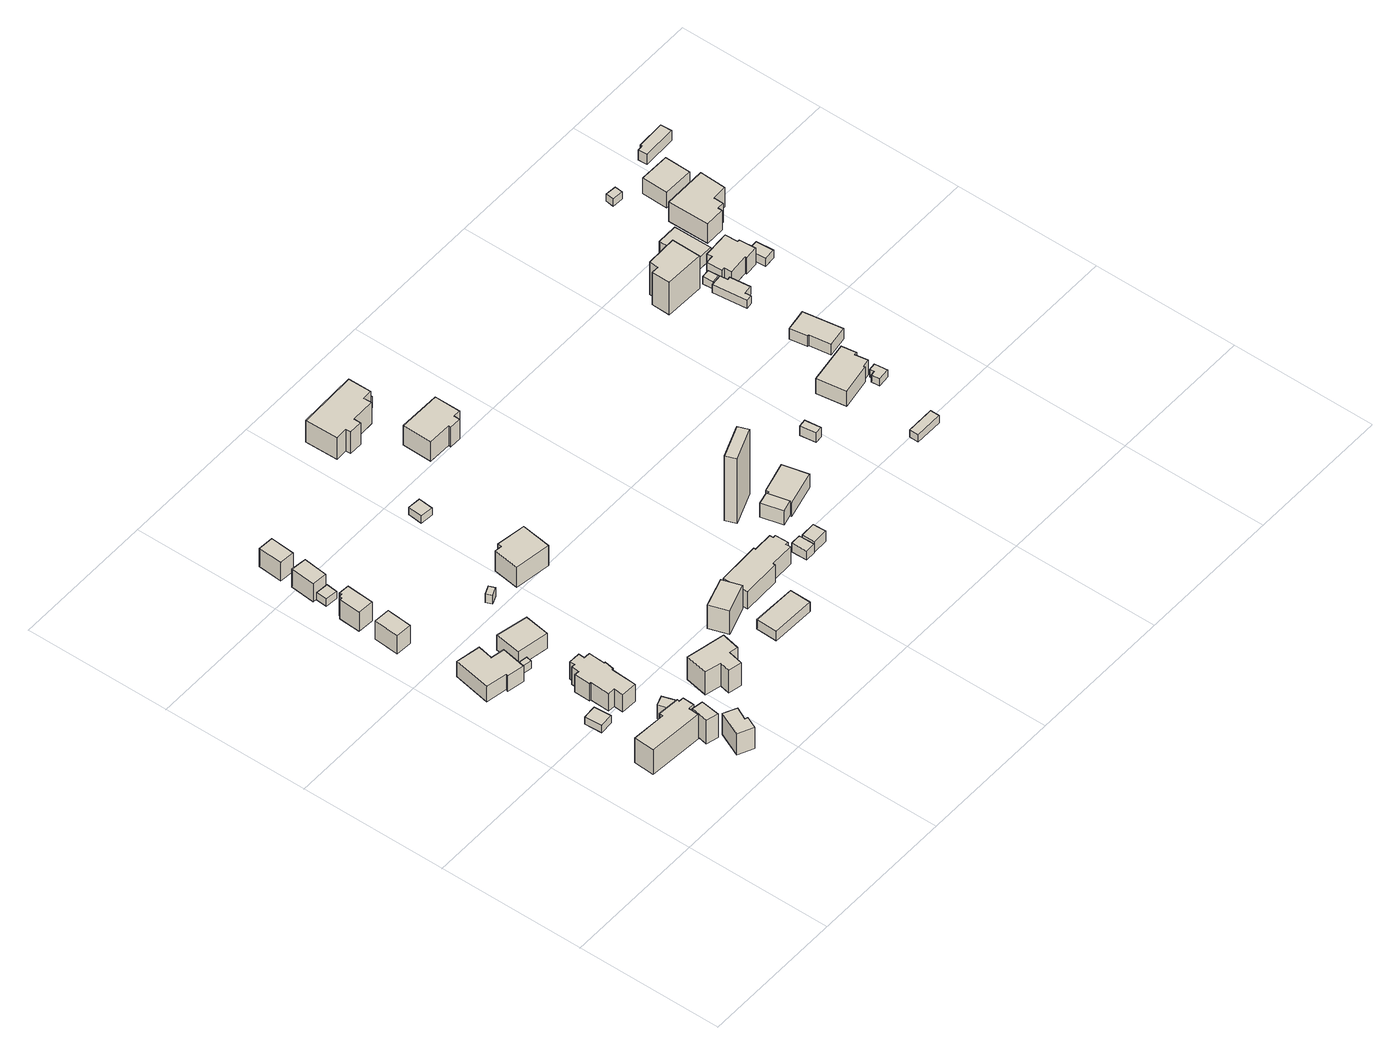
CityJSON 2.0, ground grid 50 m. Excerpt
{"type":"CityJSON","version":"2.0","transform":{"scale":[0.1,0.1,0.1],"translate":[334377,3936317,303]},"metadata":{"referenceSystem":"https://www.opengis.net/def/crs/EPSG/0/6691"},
"CityObjects":{
"building1":{"type":"Building","attributes":{"usage":"413","measuredHeight":13,"storeysAboveGround":2,"BuildingIDAttribute.prefecture":"14","BuildingIDAttribute.city":"14151","BuildingDetailAttribute.totalFloorArea":252.86,"BuildingDetailAttribute.buildingFootprintArea":126.43,"BuildingDetailAttribute.buildingStructureType":"601","BuildingDetailAttribute.buildingStructureOrgType":"1","BuildingDetailAttribute.orgUsage":"30","BuildingDetailAttribute.surveyYear":2015,"BuildingLandSlideRiskAttribute.description":"1","BuildingLandSlideRiskAttribute.areaType":"1"},"geometry":[{"type":"Solid","lod":"1","boundaries":[[[[0,1,2,3,4,5,6,7,8,9]],[[8,10,11,9]],[[7,12,10,8]],[[6,13,12,7]],[[5,14,13,6]],[[4,15,14,5]],[[3,16,15,4]],[[2,17,16,3]],[[1,18,17,2]],[[0,19,18,1]],[[9,11,19,0]],[[10,12,13,14,15,16,17,18,19,11]]]]}]},
"building2":{"type":"Building","attributes":{"measuredHeight":3.6,"BuildingIDAttribute.prefecture":"14","BuildingIDAttribute.city":"14151","BuildingDetailAttribute.surveyYear":2015,"BuildingLandSlideRiskAttribute.description":"1","BuildingLandSlideRiskAttribute.areaType":"1"},"geometry":[{"type":"Solid","lod":"1","boundaries":[[[[20,21,22,23]],[[22,24,25,23]],[[21,26,24,22]],[[20,27,26,21]],[[23,25,27,20]],[[24,26,27,25]]]]}]},
"building3":{"type":"Building","attributes":{"usage":"411","measuredHeight":7.3,"storeysAboveGround":1,"BuildingIDAttribute.prefecture":"14","BuildingIDAttribute.city":"14151","BuildingDetailAttribute.totalFloorArea":120.82,"BuildingDetailAttribute.buildingFootprintArea":120.82,"BuildingDetailAttribute.buildingStructureType":"601","BuildingDetailAttribute.buildingStructureOrgType":"1","BuildingDetailAttribute.orgUsage":"10","BuildingDetailAttribute.surveyYear":2015,"BuildingLandSlideRiskAttribute.description":"1","BuildingLandSlideRiskAttribute.areaType":"1"},"geometry":[{"type":"Solid","lod":"1","boundaries":[[[[28,29,30,31,32,33,34,35]],[[34,36,37,35]],[[33,38,36,34]],[[32,39,38,33]],[[31,40,39,32]],[[30,41,40,31]],[[29,42,41,30]],[[28,43,42,29]],[[35,37,43,28]],[[36,38,39,40,41,42,43,37]]]]}]},
"building4":{"type":"Building","attributes":{"usage":"413","measuredHeight":10.3,"storeysAboveGround":1,"BuildingIDAttribute.prefecture":"14","BuildingIDAttribute.city":"14151","BuildingDetailAttribute.totalFloorArea":17.15,"BuildingDetailAttribute.buildingFootprintArea":17.15,"BuildingDetailAttribute.buildingStructureType":"601","BuildingDetailAttribute.buildingStructureOrgType":"1","BuildingDetailAttribute.orgUsage":"30","BuildingDetailAttribute.surveyYear":2015,"BuildingLandSlideRiskAttribute.description":"1","BuildingLandSlideRiskAttribute.areaType":"1"},"geometry":[{"type":"Solid","lod":"1","boundaries":[[[[44,45,46,47]],[[46,48,49,47]],[[45,50,48,46]],[[44,51,50,45]],[[47,49,51,44]],[[48,50,51,49]]]]}]},
"building5":{"type":"Building","attributes":{"usage":"413","measuredHeight":10.2,"storeysAboveGround":1,"BuildingIDAttribute.prefecture":"14","BuildingIDAttribute.city":"14151","BuildingDetailAttribute.totalFloorArea":39.36,"BuildingDetailAttribute.buildingFootprintArea":39.36,"BuildingDetailAttribute.buildingStructureType":"601","BuildingDetailAttribute.buildingStructureOrgType":"1","BuildingDetailAttribute.orgUsage":"30","BuildingDetailAttribute.surveyYear":2015,"BuildingLandSlideRiskAttribute.description":"1","BuildingLandSlideRiskAttribute.areaType":"1"},"geometry":[{"type":"Solid","lod":"1","boundaries":[[[[52,53,54,55,56,57]],[[56,58,59,57]],[[55,60,58,56]],[[54,61,60,55]],[[53,62,61,54]],[[52,63,62,53]],[[57,59,63,52]],[[58,60,61,62,63,59]]]]}]},
"building6":{"type":"Building","attributes":{"BuildingIDAttribute.prefecture":"14","BuildingIDAttribute.city":"14151","BuildingDetailAttribute.surveyYear":2015,"BuildingLandSlideRiskAttribute.description":"1","BuildingLandSlideRiskAttribute.areaType":"1"},"geometry":[{"type":"Solid","lod":"1","boundaries":[[[[64,65,66,67]],[[66,68,69,67]],[[65,70,68,66]],[[64,71,70,65]],[[67,69,71,64]],[[68,70,71,69]]]]}]},
"building7":{"type":"Building","attributes":{"usage":"411","measuredHeight":8.2,"storeysAboveGround":2,"BuildingIDAttribute.prefecture":"14","BuildingIDAttribute.city":"14151","BuildingDetailAttribute.totalFloorArea":67,"BuildingDetailAttribute.buildingFootprintArea":33.5,"BuildingDetailAttribute.buildingStructureType":"601","BuildingDetailAttribute.buildingStructureOrgType":"1","BuildingDetailAttribute.orgUsage":"10","BuildingDetailAttribute.surveyYear":2015,"BuildingLandSlideRiskAttribute.description":"1","BuildingLandSlideRiskAttribute.areaType":"1"},"geometry":[{"type":"Solid","lod":"1","boundaries":[[[[72,73,74,75]],[[74,76,77,75]],[[73,78,76,74]],[[72,79,78,73]],[[75,77,79,72]],[[76,78,79,77]]]]}]},
"building8":{"type":"Building","attributes":{"measuredHeight":6.1,"BuildingIDAttribute.prefecture":"14","BuildingIDAttribute.city":"14151","BuildingDetailAttribute.surveyYear":2015,"BuildingLandSlideRiskAttribute.description":"1","BuildingLandSlideRiskAttribute.areaType":"1"},"geometry":[{"type":"Solid","lod":"1","boundaries":[[[[80,81,82,83]],[[82,84,85,83]],[[81,86,84,82]],[[80,87,86,81]],[[83,85,87,80]],[[84,86,87,85]]]]}]},
"building9":{"type":"Building","attributes":{"usage":"411","measuredHeight":9.2,"storeysAboveGround":2,"BuildingIDAttribute.prefecture":"14","BuildingIDAttribute.city":"14151","BuildingDetailAttribute.totalFloorArea":204.08,"BuildingDetailAttribute.buildingFootprintArea":102.04,"BuildingDetailAttribute.buildingStructureType":"601","BuildingDetailAttribute.buildingStructureOrgType":"1","BuildingDetailAttribute.orgUsage":"10","BuildingDetailAttribute.surveyYear":2015,"BuildingLandSlideRiskAttribute.description":"1","BuildingLandSlideRiskAttribute.areaType":"1"},"geometry":[{"type":"Solid","lod":"1","boundaries":[[[[88,89,90,91,92,93,94,95,96,97,98,99,100,101,102,103,104,105]],[[104,106,107,105]],[[103,108,106,104]],[[102,109,108,103]],[[101,110,109,102]],[[100,111,110,101]],[[99,112,111,100]],[[98,113,112,99]],[[97,114,113,98]],[[96,115,114,97]],[[95,116,115,96]],[[94,117,116,95]],[[93,118,117,94]],[[92,119,118,93]],[[91,120,119,92]],[[90,121,120,91]],[[89,122,121,90]],[[88,123,122,89]],[[105,107,123,88]],[[106,108,109,110,111,112,113,114,115,116,117,118,119,120,121,122,123,107]]]]}]},
"building10":{"type":"Building","attributes":{"usage":"411","measuredHeight":8.6,"storeysAboveGround":2,"BuildingIDAttribute.prefecture":"14","BuildingIDAttribute.city":"14151","BuildingDetailAttribute.totalFloorArea":67.66,"BuildingDetailAttribute.buildingFootprintArea":33.83,"BuildingDetailAttribute.buildingStructureType":"601","BuildingDetailAttribute.buildingStructureOrgType":"1","BuildingDetailAttribute.orgUsage":"10","BuildingDetailAttribute.surveyYear":2015,"BuildingLandSlideRiskAttribute.description":"1","BuildingLandSlideRiskAttribute.areaType":"1"},"geometry":[{"type":"Solid","lod":"1","boundaries":[[[[124,125,126,127,128,129,130,131]],[[130,132,133,131]],[[129,134,132,130]],[[128,135,134,129]],[[127,136,135,128]],[[126,137,136,127]],[[125,138,137,126]],[[124,139,138,125]],[[131,133,139,124]],[[132,134,135,136,137,138,139,133]]]]}]},
"building11":{"type":"Building","attributes":{"usage":"411","measuredHeight":7,"storeysAboveGround":1,"BuildingIDAttribute.prefecture":"14","BuildingIDAttribute.city":"14151","BuildingDetailAttribute.totalFloorArea":77.07,"BuildingDetailAttribute.buildingFootprintArea":77.07,"BuildingDetailAttribute.buildingStructureType":"601","BuildingDetailAttribute.buildingStructureOrgType":"1","BuildingDetailAttribute.orgUsage":"10","BuildingDetailAttribute.surveyYear":2015,"BuildingLandSlideRiskAttribute.description":"1","BuildingLandSlideRiskAttribute.areaType":"1"},"geometry":[{"type":"Solid","lod":"1","boundaries":[[[[140,141,142,143]],[[142,144,145,143]],[[141,146,144,142]],[[140,147,146,141]],[[143,145,147,140]],[[144,146,147,145]]]]}]},
"building12":{"type":"Building","attributes":{"BuildingIDAttribute.prefecture":"14","BuildingIDAttribute.city":"14151","BuildingDetailAttribute.surveyYear":2015,"BuildingLandSlideRiskAttribute.description":"1","BuildingLandSlideRiskAttribute.areaType":"1"},"geometry":[{"type":"Solid","lod":"1","boundaries":[[[[148,149,150,151]],[[150,152,153,151]],[[149,154,152,150]],[[148,155,154,149]],[[151,153,155,148]],[[152,154,155,153]]]]}]},
"building13":{"type":"Building","attributes":{"usage":"411","measuredHeight":7.9,"storeysAboveGround":2,"BuildingIDAttribute.prefecture":"14","BuildingIDAttribute.city":"14151","BuildingDetailAttribute.totalFloorArea":61.54,"BuildingDetailAttribute.buildingFootprintArea":30.77,"BuildingDetailAttribute.buildingStructureType":"601","BuildingDetailAttribute.buildingStructureOrgType":"1","BuildingDetailAttribute.orgUsage":"10","BuildingDetailAttribute.surveyYear":2015,"BuildingLandSlideRiskAttribute.description":"1","BuildingLandSlideRiskAttribute.areaType":"1"},"geometry":[{"type":"Solid","lod":"1","boundaries":[[[[156,157,158,159]],[[158,160,161,159]],[[157,162,160,158]],[[156,163,162,157]],[[159,161,163,156]],[[160,162,163,161]]]]}]},
"building14":{"type":"Building","attributes":{"usage":"411","measuredHeight":8.1,"storeysAboveGround":2,"BuildingIDAttribute.prefecture":"14","BuildingIDAttribute.city":"14151","BuildingDetailAttribute.totalFloorArea":61.16,"BuildingDetailAttribute.buildingFootprintArea":30.58,"BuildingDetailAttribute.buildingStructureType":"601","BuildingDetailAttribute.buildingStructureOrgType":"1","BuildingDetailAttribute.orgUsage":"10","BuildingDetailAttribute.surveyYear":2015,"BuildingLandSlideRiskAttribute.description":"1","BuildingLandSlideRiskAttribute.areaType":"1"},"geometry":[{"type":"Solid","lod":"1","boundaries":[[[[164,165,166,167]],[[166,168,169,167]],[[165,170,168,166]],[[164,171,170,165]],[[167,169,171,164]],[[168,170,171,169]]]]}]},
"building15":{"type":"Building","attributes":{"usage":"411","measuredHeight":9.9,"storeysAboveGround":1,"BuildingIDAttribute.prefecture":"14","BuildingIDAttribute.city":"14151","BuildingDetailAttribute.totalFloorArea":98.51,"BuildingDetailAttribute.buildingFootprintArea":98.51,"BuildingDetailAttribute.buildingStructureType":"601","BuildingDetailAttribute.buildingStructureOrgType":"1","BuildingDetailAttribute.orgUsage":"10","BuildingDetailAttribute.surveyYear":2015,"BuildingLandSlideRiskAttribute.description":"1","BuildingLandSlideRiskAttribute.areaType":"1"},"geometry":[{"type":"Solid","lod":"1","boundaries":[[[[172,173,174,175,176,177,178,179]],[[178,180,181,179]],[[177,182,180,178]],[[176,183,182,177]],[[175,184,183,176]],[[174,185,184,175]],[[173,186,185,174]],[[172,187,186,173]],[[179,181,187,172]],[[180,182,183,184,185,186,187,181]]]]}]},
"building16":{"type":"Building","attributes":{"measuredHeight":3.8,"BuildingIDAttribute.prefecture":"14","BuildingIDAttribute.city":"14151","BuildingDetailAttribute.surveyYear":2015,"BuildingLandSlideRiskAttribute.description":"1","BuildingLandSlideRiskAttribute.areaType":"1"},"geometry":[{"type":"Solid","lod":"1","boundaries":[[[[188,189,190,191]],[[190,192,193,191]],[[189,194,192,190]],[[188,195,194,189]],[[191,193,195,188]],[[192,194,195,193]]]]}]},
"building17":{"type":"Building","attributes":{"usage":"411","measuredHeight":9.9,"storeysAboveGround":2,"BuildingIDAttribute.prefecture":"14","BuildingIDAttribute.city":"14151","BuildingDetailAttribute.totalFloorArea":175.85,"BuildingDetailAttribute.buildingFootprintArea":87.92,"BuildingDetailAttribute.buildingStructureType":"601","BuildingDetailAttribute.buildingStructureOrgType":"1","BuildingDetailAttribute.orgUsage":"10","BuildingDetailAttribute.surveyYear":2015,"BuildingLandSlideRiskAttribute.description":"1","BuildingLandSlideRiskAttribute.areaType":"1"},"geometry":[{"type":"Solid","lod":"1","boundaries":[[[[196,197,198,199,200,201]],[[200,202,203,201]],[[199,204,202,200]],[[198,205,204,199]],[[197,206,205,198]],[[196,207,206,197]],[[201,203,207,196]],[[202,204,205,206,207,203]]]]}]},
"building18":{"type":"Building","attributes":{"usage":"413","measuredHeight":10.4,"storeysAboveGround":2,"BuildingIDAttribute.prefecture":"14","BuildingIDAttribute.city":"14151","BuildingDetailAttribute.totalFloorArea":120.25,"BuildingDetailAttribute.buildingFootprintArea":60.12,"BuildingDetailAttribute.buildingStructureType":"601","BuildingDetailAttribute.buildingStructureOrgType":"1","BuildingDetailAttribute.orgUsage":"30","BuildingDetailAttribute.surveyYear":2015,"BuildingLandSlideRiskAttribute.description":"1","BuildingLandSlideRiskAttribute.areaType":"1"},"geometry":[{"type":"Solid","lod":"1","boundaries":[[[[208,209,210,211]],[[210,212,213,211]],[[209,214,212,210]],[[208,215,214,209]],[[211,213,215,208]],[[212,214,215,213]]]]}]},
"building19":{"type":"Building","attributes":{"usage":"413","measuredHeight":4.5,"storeysAboveGround":1,"BuildingIDAttribute.prefecture":"14","BuildingIDAttribute.city":"14151","BuildingDetailAttribute.totalFloorArea":85.67,"BuildingDetailAttribute.buildingFootprintArea":85.67,"BuildingDetailAttribute.buildingStructureType":"601","BuildingDetailAttribute.buildingStructureOrgType":"1","BuildingDetailAttribute.orgUsage":"30","BuildingDetailAttribute.surveyYear":2015,"BuildingLandSlideRiskAttribute.description":"1","BuildingLandSlideRiskAttribute.areaType":"1"},"geometry":[{"type":"Solid","lod":"1","boundaries":[[[[216,217,218,219]],[[218,220,221,219]],[[217,222,220,218]],[[216,223,222,217]],[[219,221,223,216]],[[220,222,223,221]]]]}]},
"building20":{"type":"Building","attributes":{"BuildingIDAttribute.prefecture":"14","BuildingIDAttribute.city":"14151","BuildingDetailAttribute.surveyYear":2015,"BuildingLandSlideRiskAttribute.description":"1","BuildingLandSlideRiskAttribute.areaType":"1"},"geometry":[{"type":"Solid","lod":"1","boundaries":[[[[224,225,226,227]],[[226,228,229,227]],[[225,230,228,226]],[[224,231,230,225]],[[227,229,231,224]],[[228,230,231,229]]]]}]},
"building21":{"type":"Building","attributes":{"usage":"413","measuredHeight":8.2,"storeysAboveGround":1,"BuildingIDAttribute.prefecture":"14","BuildingIDAttribute.city":"14151","BuildingDetailAttribute.totalFloorArea":146.19,"BuildingDetailAttribute.buildingFootprintArea":146.19,"BuildingDetailAttribute.buildingStructureType":"601","BuildingDetailAttribute.buildingStructureOrgType":"1","BuildingDetailAttribute.orgUsage":"30","BuildingDetailAttribute.surveyYear":2015,"BuildingLandSlideRiskAttribute.description":"1","BuildingLandSlideRiskAttribute.areaType":"1"},"geometry":[{"type":"Solid","lod":"1","boundaries":[[[[232,233,234,235,236,237,238,239,240,241,242,243]],[[242,244,245,243]],[[241,246,244,242]],[[240,247,246,241]],[[239,248,247,240]],[[238,249,248,239]],[[237,250,249,238]],[[236,251,250,237]],[[235,252,251,236]],[[234,253,252,235]],[[233,254,253,234]],[[232,255,254,233]],[[243,245,255,232]],[[244,246,247,248,249,250,251,252,253,254,255,245]]]]}]},
"building22":{"type":"Building","attributes":{"measuredHeight":4,"BuildingIDAttribute.prefecture":"14","BuildingIDAttribute.city":"14151","BuildingDetailAttribute.surveyYear":2015},"geometry":[{"type":"Solid","lod":"1","boundaries":[[[[256,257,258,259]],[[258,260,261,259]],[[257,262,260,258]],[[256,263,262,257]],[[259,261,263,256]],[[260,262,263,261]]]]}]},
"building23":{"type":"Building","attributes":{"usage":"411","measuredHeight":10.1,"storeysAboveGround":2,"BuildingIDAttribute.prefecture":"14","BuildingIDAttribute.city":"14151","BuildingDetailAttribute.totalFloorArea":369.72,"BuildingDetailAttribute.buildingFootprintArea":184.86,"BuildingDetailAttribute.buildingStructureType":"601","BuildingDetailAttribute.buildingStructureOrgType":"1","BuildingDetailAttribute.orgUsage":"10","BuildingDetailAttribute.surveyYear":2015,"BuildingLandSlideRiskAttribute.description":"1","BuildingLandSlideRiskAttribute.areaType":"1"},"geometry":[{"type":"Solid","lod":"1","boundaries":[[[[264,265,266,267,268,269,270,271,272,273]],[[272,274,275,273]],[[271,276,274,272]],[[270,277,276,271]],[[269,278,277,270]],[[268,279,278,269]],[[267,280,279,268]],[[266,281,280,267]],[[265,282,281,266]],[[264,283,282,265]],[[273,275,283,264]],[[274,276,277,278,279,280,281,282,283,275]]]]}]},
"building24":{"type":"Building","attributes":{"usage":"413","measuredHeight":5,"storeysAboveGround":1,"BuildingIDAttribute.prefecture":"14","BuildingIDAttribute.city":"14151","BuildingDetailAttribute.totalFloorArea":35.13,"BuildingDetailAttribute.buildingFootprintArea":35.13,"BuildingDetailAttribute.buildingStructureType":"601","BuildingDetailAttribute.buildingStructureOrgType":"1","BuildingDetailAttribute.orgUsage":"30","BuildingDetailAttribute.surveyYear":2015},"geometry":[{"type":"Solid","lod":"1","boundaries":[[[[284,285,286,287]],[[286,288,289,287]],[[285,290,288,286]],[[284,291,290,285]],[[287,289,291,284]],[[288,290,291,289]]]]}]},
"building25":{"type":"Building","attributes":{"usage":"411","measuredHeight":11,"storeysAboveGround":2,"BuildingIDAttribute.prefecture":"14","BuildingIDAttribute.city":"14151","BuildingDetailAttribute.totalFloorArea":245.01,"BuildingDetailAttribute.buildingFootprintArea":122.51,"BuildingDetailAttribute.buildingStructureType":"601","BuildingDetailAttribute.buildingStructureOrgType":"1","BuildingDetailAttribute.orgUsage":"10","BuildingDetailAttribute.surveyYear":2015,"BuildingLandSlideRiskAttribute.description":"1","BuildingLandSlideRiskAttribute.areaType":"1"},"geometry":[{"type":"Solid","lod":"1","boundaries":[[[[292,293,294,295,296,297,298,299]],[[298,300,301,299]],[[297,302,300,298]],[[296,303,302,297]],[[295,304,303,296]],[[294,305,304,295]],[[293,306,305,294]],[[292,307,306,293]],[[299,301,307,292]],[[300,302,303,304,305,306,307,301]]]]}]},
"building26":{"type":"Building","attributes":{"usage":"413","measuredHeight":6.3,"storeysAboveGround":2,"BuildingIDAttribute.prefecture":"14","BuildingIDAttribute.city":"14151","BuildingDetailAttribute.totalFloorArea":46.6,"BuildingDetailAttribute.buildingFootprintArea":23.3,"BuildingDetailAttribute.buildingStructureType":"601","BuildingDetailAttribute.buildingStructureOrgType":"1","BuildingDetailAttribute.orgUsage":"30","BuildingDetailAttribute.surveyYear":2015,"BuildingLandSlideRiskAttribute.description":"1","BuildingLandSlideRiskAttribute.areaType":"1"},"geometry":[{"type":"Solid","lod":"1","boundaries":[[[[308,309,310,311]],[[310,312,313,311]],[[309,314,312,310]],[[308,315,314,309]],[[311,313,315,308]],[[312,314,315,313]]]]}]},
"building27":{"type":"Building","attributes":{"measuredHeight":5.4,"BuildingIDAttribute.prefecture":"14","BuildingIDAttribute.city":"14151","BuildingDetailAttribute.surveyYear":2015,"BuildingLandSlideRiskAttribute.description":"1","BuildingLandSlideRiskAttribute.areaType":"1"},"geometry":[{"type":"Solid","lod":"1","boundaries":[[[[316,317,318,319]],[[318,320,321,319]],[[317,322,320,318]],[[316,323,322,317]],[[319,321,323,316]],[[320,322,323,321]]]]}]},
"building28":{"type":"Building","attributes":{"measuredHeight":29.1,"BuildingIDAttribute.prefecture":"14","BuildingIDAttribute.city":"14151","BuildingDetailAttribute.surveyYear":2015,"BuildingLandSlideRiskAttribute.description":"1","BuildingLandSlideRiskAttribute.areaType":"1"},"geometry":[{"type":"Solid","lod":"1","boundaries":[[[[324,325,326,327]],[[326,328,329,327]],[[325,330,328,326]],[[324,331,330,325]],[[327,329,331,324]],[[328,330,331,329]]]]}]},
"building29":{"type":"Building","attributes":{"usage":"413","measuredHeight":7.2,"storeysAboveGround":2,"BuildingIDAttribute.prefecture":"14","BuildingIDAttribute.city":"14151","BuildingDetailAttribute.totalFloorArea":152.96,"BuildingDetailAttribute.buildingFootprintArea":76.48,"BuildingDetailAttribute.buildingStructureType":"601","BuildingDetailAttribute.buildingStructureOrgType":"1","BuildingDetailAttribute.orgUsage":"30","BuildingDetailAttribute.surveyYear":2015},"geometry":[{"type":"Solid","lod":"1","boundaries":[[[[332,333,334,335,336,337]],[[336,338,339,337]],[[335,340,338,336]],[[334,341,340,335]],[[333,342,341,334]],[[332,343,342,333]],[[337,339,343,332]],[[338,340,341,342,343,339]]]]}]},
"building30":{"type":"Building","attributes":{"measuredHeight":4,"BuildingIDAttribute.prefecture":"14","BuildingIDAttribute.city":"14151","BuildingDetailAttribute.surveyYear":2015},"geometry":[{"type":"Solid","lod":"1","boundaries":[[[[344,345,346,347]],[[346,348,349,347]],[[345,350,348,346]],[[344,351,350,345]],[[347,349,351,344]],[[348,350,351,349]]]]}]},
"building31":{"type":"Building","attributes":{"BuildingIDAttribute.prefecture":"14","BuildingIDAttribute.city":"14151","BuildingDetailAttribute.surveyYear":2015},"geometry":[{"type":"Solid","lod":"1","boundaries":[[[[352,353,354,355]],[[354,356,357,355]],[[353,358,356,354]],[[352,359,358,353]],[[355,357,359,352]],[[356,358,359,357]]]]}]},
"building32":{"type":"Building","attributes":{"usage":"411","measuredHeight":7.1,"storeysAboveGround":1,"BuildingIDAttribute.prefecture":"14","BuildingIDAttribute.city":"14151","BuildingDetailAttribute.totalFloorArea":118.43,"BuildingDetailAttribute.buildingFootprintArea":118.43,"BuildingDetailAttribute.buildingStructureType":"601","BuildingDetailAttribute.buildingStructureOrgType":"1","BuildingDetailAttribute.orgUsage":"10","BuildingDetailAttribute.surveyYear":2015},"geometry":[{"type":"Solid","lod":"1","boundaries":[[[[360,361,362,363,364,365,366,367]],[[366,368,369,367]],[[365,370,368,366]],[[364,371,370,365]],[[363,372,371,364]],[[362,373,372,363]],[[361,374,373,362]],[[360,375,374,361]],[[367,369,375,360]],[[368,370,371,372,373,374,375,369]]]]}]},
"building33":{"type":"Building","attributes":{"BuildingIDAttribute.prefecture":"14","BuildingIDAttribute.city":"14151","BuildingDetailAttribute.surveyYear":2015},"geometry":[{"type":"Solid","lod":"1","boundaries":[[[[376,377,378,379,380,381]],[[380,382,383,381]],[[379,384,382,380]],[[378,385,384,379]],[[377,386,385,378]],[[376,387,386,377]],[[381,383,387,376]],[[382,384,385,386,387,383]]]]}]},
"building34":{"type":"Building","attributes":{"usage":"411","measuredHeight":5,"storeysAboveGround":1,"BuildingIDAttribute.prefecture":"14","BuildingIDAttribute.city":"14151","BuildingDetailAttribute.totalFloorArea":79.2,"BuildingDetailAttribute.buildingFootprintArea":79.2,"BuildingDetailAttribute.buildingStructureType":"601","BuildingDetailAttribute.buildingStructureOrgType":"1","BuildingDetailAttribute.orgUsage":"10","BuildingDetailAttribute.surveyYear":2015},"geometry":[{"type":"Solid","lod":"1","boundaries":[[[[388,389,390,391,392,393]],[[392,394,395,393]],[[391,396,394,392]],[[390,397,396,391]],[[389,398,397,390]],[[388,399,398,389]],[[393,395,399,388]],[[394,396,397,398,399,395]]]]}]},
"building35":{"type":"Building","attributes":{"usage":"411","measuredHeight":15,"storeysAboveGround":2,"BuildingIDAttribute.prefecture":"14","BuildingIDAttribute.city":"14151","BuildingDetailAttribute.totalFloorArea":204.54,"BuildingDetailAttribute.buildingFootprintArea":102.27,"BuildingDetailAttribute.buildingStructureType":"601","BuildingDetailAttribute.buildingStructureOrgType":"1","BuildingDetailAttribute.orgUsage":"10","BuildingDetailAttribute.surveyYear":2015,"BuildingLandSlideRiskAttribute.description":"1","BuildingLandSlideRiskAttribute.areaType":"1"},"geometry":[{"type":"Solid","lod":"1","boundaries":[[[[400,401,402,403,404,405]],[[404,406,407,405]],[[403,408,406,404]],[[402,409,408,403]],[[401,410,409,402]],[[400,411,410,401]],[[405,407,411,400]],[[406,408,409,410,411,407]]]]}]},
"building36":{"type":"Building","attributes":{"usage":"411","measuredHeight":4.1,"storeysAboveGround":1,"BuildingIDAttribute.prefecture":"14","BuildingIDAttribute.city":"14151","BuildingDetailAttribute.totalFloorArea":140.74,"BuildingDetailAttribute.buildingFootprintArea":140.74,"BuildingDetailAttribute.buildingStructureType":"601","BuildingDetailAttribute.buildingStructureOrgType":"1","BuildingDetailAttribute.orgUsage":"10","BuildingDetailAttribute.surveyYear":2015},"geometry":[{"type":"Solid","lod":"1","boundaries":[[[[412,413,414,415,416,417,418,419]],[[418,420,421,419]],[[417,422,420,418]],[[416,423,422,417]],[[415,424,423,416]],[[414,425,424,415]],[[413,426,425,414]],[[412,427,426,413]],[[419,421,427,412]],[[420,422,423,424,425,426,427,421]]]]}]},
"building37":{"type":"Building","attributes":{"BuildingIDAttribute.prefecture":"14","BuildingIDAttribute.city":"14151","BuildingDetailAttribute.surveyYear":2015},"geometry":[{"type":"Solid","lod":"1","boundaries":[[[[428,429,430,431]],[[430,432,433,431]],[[429,434,432,430]],[[428,435,434,429]],[[431,433,435,428]],[[432,434,435,433]]]]}]},
"building38":{"type":"Building","attributes":{"measuredHeight":8,"BuildingIDAttribute.prefecture":"14","BuildingIDAttribute.city":"14151","BuildingDetailAttribute.surveyYear":2015},"geometry":[{"type":"Solid","lod":"1","boundaries":[[[[436,437,438,439,440,441,442,443,444,445,446,447]],[[446,448,449,447]],[[445,450,448,446]],[[444,451,450,445]],[[443,452,451,444]],[[442,453,452,443]],[[441,454,453,442]],[[440,455,454,441]],[[439,456,455,440]],[[438,457,456,439]],[[437,458,457,438]],[[436,459,458,437]],[[447,449,459,436]],[[448,450,451,452,453,454,455,456,457,458,459,449]]]]}]},
"building39":{"type":"Building","attributes":{"usage":"411","measuredHeight":6.4,"storeysAboveGround":1,"BuildingIDAttribute.prefecture":"14","BuildingIDAttribute.city":"14151","BuildingDetailAttribute.totalFloorArea":73.46,"BuildingDetailAttribute.buildingFootprintArea":73.46,"BuildingDetailAttribute.buildingStructureType":"601","BuildingDetailAttribute.buildingStructureOrgType":"1","BuildingDetailAttribute.orgUsage":"10","BuildingDetailAttribute.surveyYear":2015,"BuildingLandSlideRiskAttribute.description":"1","BuildingLandSlideRiskAttribute.areaType":"1"},"geometry":[{"type":"Solid","lod":"1","boundaries":[[[[460,461,462,463]],[[462,464,465,463]],[[461,466,464,462]],[[460,467,466,461]],[[463,465,467,460]],[[464,466,467,465]]]]}]},
"building40":{"type":"Building","attributes":{"usage":"411","measuredHeight":3.6,"storeysAboveGround":1,"BuildingIDAttribute.prefecture":"14","BuildingIDAttribute.city":"14151","BuildingDetailAttribute.totalFloorArea":19.56,"BuildingDetailAttribute.buildingFootprintArea":19.56,"BuildingDetailAttribute.buildingStructureType":"601","BuildingDetailAttribute.buildingStructureOrgType":"1","BuildingDetailAttribute.orgUsage":"10","BuildingDetailAttribute.surveyYear":2015},"geometry":[{"type":"Solid","lod":"1","boundaries":[[[[468,469,470,471]],[[470,472,473,471]],[[469,474,472,470]],[[468,475,474,469]],[[471,473,475,468]],[[472,474,475,473]]]]}]},
"building41":{"type":"Building","attributes":{"BuildingIDAttribute.prefecture":"14","BuildingIDAttribute.city":"14151","BuildingDetailAttribute.surveyYear":2015,"BuildingLandSlideRiskAttribute.description":"1","BuildingLandSlideRiskAttribute.areaType":"1"},"geometry":[{"type":"Solid","lod":"1","boundaries":[[[[476,477,478,479]],[[478,480,481,479]],[[477,482,480,478]],[[476,483,482,477]],[[479,481,483,476]],[[480,482,483,481]]]]}]},
"building42":{"type":"Building","attributes":{"usage":"411","measuredHeight":8.9,"storeysAboveGround":2,"BuildingIDAttribute.prefecture":"14","BuildingIDAttribute.city":"14151","BuildingDetailAttribute.totalFloorArea":290.54,"BuildingDetailAttribute.buildingFootprintArea":145.27,"BuildingDetailAttribute.buildingStructureType":"601","BuildingDetailAttribute.buildingStructureOrgType":"1","BuildingDetailAttribute.orgUsage":"10","BuildingDetailAttribute.surveyYear":2015},"geometry":[{"type":"Solid","lod":"1","boundaries":[[[[484,485,486,487,488,489,490,491]],[[490,492,493,491]],[[489,494,492,490]],[[488,495,494,489]],[[487,496,495,488]],[[486,497,496,487]],[[485,498,497,486]],[[484,499,498,485]],[[491,493,499,484]],[[492,494,495,496,497,498,499,493]]]]}]},
"building43":{"type":"Building","attributes":{"usage":"411","measuredHeight":7.6,"storeysAboveGround":2,"BuildingIDAttribute.prefecture":"14","BuildingIDAttribute.city":"14151","BuildingDetailAttribute.totalFloorArea":154.82,"BuildingDetailAttribute.buildingFootprintArea":77.41,"BuildingDetailAttribute.buildingStructureType":"601","BuildingDetailAttribute.buildingStructureOrgType":"1","BuildingDetailAttribute.orgUsage":"10","BuildingDetailAttribute.surveyYear":2015},"geometry":[{"type":"Solid","lod":"1","boundaries":[[[[500,501,502,503]],[[502,504,505,503]],[[501,506,504,502]],[[500,507,506,501]],[[503,505,507,500]],[[504,506,507,505]]]]}]},
"building44":{"type":"Building","attributes":{"usage":"441","measuredHeight":4.4,"storeysAboveGround":1,"BuildingIDAttribute.prefecture":"14","BuildingIDAttribute.city":"14151","BuildingDetailAttribute.totalFloorArea":34.58,"BuildingDetailAttribute.buildingFootprintArea":34.58,"BuildingDetailAttribute.buildingStructureType":"601","BuildingDetailAttribute.buildingStructureOrgType":"1","BuildingDetailAttribute.orgUsage":"172","BuildingDetailAttribute.surveyYear":2015},"geometry":[{"type":"Solid","lod":"1","boundaries":[[[[508,509,510,511,512,513]],[[512,514,515,513]],[[511,516,514,512]],[[510,517,516,511]],[[509,518,517,510]],[[508,519,518,509]],[[513,515,519,508]],[[514,516,517,518,519,515]]]]}]}
},
"vertices":[
[180,238,146],[181,250,146],[256,244,146],[255,236,146],[271,235,146],[269,195,146],[249,196,146],[247,162,146],[58,176,146],[63,246,146],[58,176,248],[63,246,248],[247,162,248],[249,196,248],[269,195,248],[271,235,248],[255,236,248],[256,244,248],[181,250,248],[180,238,248],
[142,456,142],[146,397,142],[99,394,142],[96,453,142],[99,394,172],[96,453,172],[146,397,172],[142,456,172],
[71,712,128],[73,720,128],[1,734,128],[26,862,128],[109,846,128],[99,794,128],[145,785,128],[129,701,128],[145,785,191],[129,701,191],[99,794,191],[109,846,191],[26,862,191],[1,734,191],[73,720,191],[71,712,191],
[292,182,151],[283,118,151],[242,128,151],[254,188,151],[242,128,249],[254,188,249],[283,118,249],[292,182,249],
[337,90,159],[316,48,159],[326,44,159],[308,5,159],[256,29,159],[294,111,159],[256,29,247],[294,111,247],[308,5,247],[326,44,247],[316,48,247],[337,90,247],
[136,708,151],[140,727,151],[170,722,151],[166,702,151],[170,722,181],[166,702,181],[140,727,181],[136,708,181],
[71,1146,102],[64,1060,102],[9,1064,102],[16,1150,102],[9,1064,178],[16,1150,178],[64,1060,178],[71,1146,178],
[317,296,103],[282,285,103],[269,328,103],[303,339,103],[269,328,160],[303,339,160],[282,285,160],[317,296,160],
[222,590,121],[222,608,121],[262,606,121],[261,585,121],[283,584,121],[280,528,121],[284,528,121],[278,494,121],[273,494,121],[269,407,121],[215,409,121],[217,442,121],[193,443,121],[196,510,121],[190,510,121],[192,565,121],[209,564,121],[210,591,121],[209,564,193],[210,591,193],[192,565,193],[190,510,193],[196,510,193],[193,443,193],[217,442,193],[215,409,193],[269,407,193],[273,494,193],[278,494,193],[284,528,193],[280,528,193],[283,584,193],[261,585,193],[262,606,193],[222,608,193],[222,590,193],
[34,1285,89],[35,1295,89],[46,1295,89],[46,1303,89],[82,1300,89],[76,1208,89],[21,1212,89],[26,1285,89],[21,1212,168],[26,1285,168],[76,1208,168],[82,1300,168],[46,1303,168],[46,1295,168],[35,1295,168],[34,1285,168],
[286,814,127],[273,729,127],[164,749,127],[179,837,127],[164,749,189],[179,837,189],[273,729,189],[286,814,189],
[88,1381,86],[84,1343,86],[42,1347,86],[45,1385,86],[42,1347,116],[45,1385,116],[84,1343,116],[88,1381,116],
[90,1387,79],[38,1392,79],[46,1475,79],[99,1469,79],[46,1475,153],[99,1469,153],[38,1392,153],[90,1387,153],
[103,1515,70],[51,1520,70],[58,1602,70],[110,1598,70],[58,1602,146],[110,1598,146],[51,1520,146],[103,1515,146],
[575,329,99],[562,268,99],[533,274,99],[522,222,99],[476,232,99],[484,267,99],[430,280,99],[445,357,99],[430,280,193],[445,357,193],[484,267,193],[476,232,193],[522,222,193],[533,274,193],[562,268,193],[575,329,193],
[359,984,103],[330,972,103],[322,992,103],[351,1005,103],[322,992,139],[351,1005,139],[330,972,139],[359,984,139],
[428,962,96],[441,1050,96],[464,1047,96],[466,1061,96],[566,1046,96],[551,944,96],[566,1046,180],[551,944,180],[466,1061,180],[464,1047,180],[441,1050,180],[428,962,180],
[747,395,115],[646,362,115],[625,427,115],[726,459,115],[625,427,213],[726,459,213],[646,362,213],[747,395,213],
[681,221,152],[683,293,152],[832,289,152],[830,217,152],[832,289,191],[830,217,191],[683,293,191],[681,221,191],
[513,1336,79],[469,1341,79],[474,1390,79],[518,1386,79],[474,1390,109],[518,1386,109],[469,1341,109],[513,1336,109],
[974,456,119],[975,411,119],[965,411,119],[966,394,119],[883,393,119],[883,384,119],[752,381,119],[750,469,119],[897,473,119],[897,467,119],[963,468,119],[964,456,119],[963,468,191],[964,456,191],[897,467,191],[897,473,191],[750,469,191],[752,381,191],[883,384,191],[883,393,191],[966,394,191],[965,411,191],[975,411,191],[974,456,191],
[989,409,141],[1024,409,141],[1025,355,141],[990,355,141],[1025,355,178],[990,355,178],[1024,409,178],[989,409,178],
[741,1818,47],[742,1739,47],[709,1738,47],[710,1711,47],[628,1709,47],[628,1685,47],[582,1685,47],[581,1702,47],[540,1701,47],[538,1813,47],[540,1701,136],[538,1813,136],[581,1702,136],[582,1685,136],[628,1685,136],[628,1709,136],[710,1711,136],[709,1738,136],[742,1739,136],[741,1818,136],
[1085,407,133],[1087,363,133],[1035,361,133],[1033,405,133],[1035,361,176],[1033,405,176],[1087,363,176],[1085,407,176],
[846,1587,46],[845,1498,46],[820,1498,46],[820,1478,46],[780,1479,46],[780,1487,46],[700,1489,46],[702,1589,46],[700,1489,127],[702,1589,127],[780,1487,127],[780,1479,127],[820,1478,127],[820,1498,127],[845,1498,127],[846,1587,127],
[1129,524,102],[1086,513,102],[1068,587,102],[1111,597,102],[1068,587,160],[1111,597,160],[1086,513,160],[1129,524,160],
[758,1806,48],[759,1747,48],[744,1747,48],[744,1806,48],[744,1747,95],[744,1806,95],[759,1747,95],[758,1806,95],
[1069,669,20],[1055,705,20],[1168,749,20],[1182,713,20],[1168,749,288],[1182,713,288],[1055,705,288],[1069,669,288],
[1130,520,96],[1112,596,96],[1124,599,96],[1122,609,96],[1230,637,96],[1251,550,96],[1230,637,152],[1251,550,152],[1122,609,152],[1124,599,152],[1112,596,152],[1130,520,152],
[1397,702,91],[1423,705,91],[1430,651,91],[1404,648,91],[1430,651,130],[1404,648,130],[1423,705,130],[1397,702,130],
[1665,440,113],[1665,408,113],[1569,408,113],[1569,440,113],[1569,408,143],[1569,440,143],[1665,408,143],[1665,440,143],
[1707,797,78],[1715,747,78],[1705,746,78],[1712,702,78],[1685,698,78],[1685,692,78],[1578,675,78],[1563,775,78],[1578,675,140],[1563,775,140],[1685,692,140],[1685,698,140],[1712,702,140],[1705,746,140],[1715,747,140],[1707,797,140],
[1728,645,94],[1687,641,94],[1684,669,94],[1699,671,94],[1697,686,94],[1723,689,94],[1697,686,124],[1723,689,124],[1699,671,124],[1684,669,124],[1687,641,124],[1728,645,124],
[1786,850,68],[1715,839,68],[1704,913,68],[1700,913,68],[1690,972,68],[1765,983,68],[1690,972,112],[1765,983,112],[1700,913,112],[1704,913,112],[1715,839,112],[1786,850,112],
[1598,1333,7],[1599,1397,7],[1625,1396,7],[1626,1427,7],[1734,1429,7],[1733,1330,7],[1734,1429,141],[1733,1330,141],[1626,1427,141],[1625,1396,141],[1599,1397,141],[1598,1333,141],
[1704,1262,58],[1745,1266,58],[1748,1240,58],[1758,1241,58],[1766,1171,58],[1737,1168,58],[1739,1148,58],[1717,1146,58],[1739,1148,91],[1717,1146,91],[1737,1168,91],[1766,1171,91],[1758,1241,91],[1748,1240,91],[1745,1266,91],[1704,1262,91],
[1745,1270,59],[1716,1268,59],[1713,1304,59],[1742,1307,59],[1713,1304,89],[1742,1307,89],[1716,1268,89],[1745,1270,89],
[1862,1340,48],[1864,1296,48],[1871,1296,48],[1875,1239,48],[1829,1236,48],[1829,1241,48],[1760,1236,48],[1758,1261,48],[1748,1260,48],[1744,1314,48],[1773,1316,48],[1771,1334,48],[1773,1316,115],[1771,1334,115],[1744,1314,115],[1748,1260,115],[1758,1261,115],[1760,1236,115],[1829,1241,115],[1829,1236,115],[1875,1239,115],[1871,1296,115],[1864,1296,115],[1862,1340,115],
[1748,1357,39],[1747,1487,39],[1818,1487,39],[1819,1358,39],[1818,1487,87],[1819,1358,87],[1747,1487,87],[1748,1357,87],
[1922,1275,48],[1926,1215,48],[1886,1212,48],[1881,1272,48],[1886,1212,80],[1881,1272,80],[1926,1215,80],[1922,1275,80],
[1860,1736,24],[1857,1709,24],[1819,1712,24],[1822,1740,24],[1819,1712,54],[1822,1740,54],[1857,1709,54],[1860,1736,54],
[1953,1451,38],[1953,1418,38],[1929,1418,38],[1929,1403,38],[1862,1403,38],[1861,1543,38],[2008,1543,38],[2004,1453,38],[2008,1543,118],[2004,1453,118],[1861,1543,118],[1862,1403,118],[1929,1403,118],[1929,1418,118],[1953,1418,118],[1953,1451,118],
[2006,1669,34],[2004,1580,34],[1900,1582,34],[1902,1671,34],[1900,1582,99],[1902,1671,99],[2004,1580,99],[2006,1669,99],
[2013,1742,15],[2012,1773,15],[2031,1774,15],[2030,1780,15],[2128,1784,15],[2130,1745,15],[2128,1784,57],[2130,1745,57],[2030,1780,57],[2031,1774,57],[2012,1773,57],[2013,1742,57]
]}
